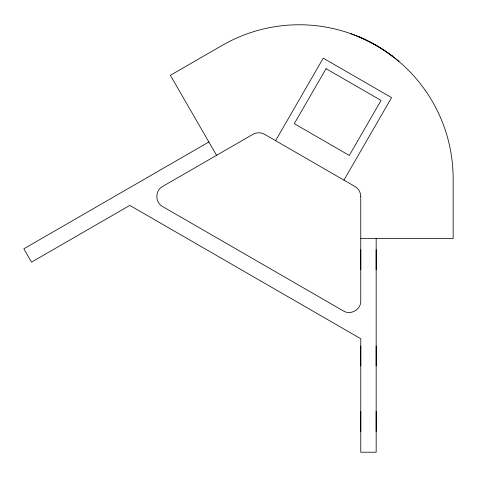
<?xml version="1.0" encoding="UTF-8"?>
<svg xmlns="http://www.w3.org/2000/svg" width="477" height="477" viewBox="0 0 477 477"><rect width="100%" height="100%" fill="white"/><g stroke="black" fill="none" stroke-linecap="round" stroke-linejoin="round"><path stroke-width="0.72" d="M376.168 238.578L376.168 452.214L360.767 452.214L360.767 338.742L129.816 205.402L31.548 262.135L23.85 248.803L208.86 141.985M275.599 140.673L323.233 58.164L391.569 97.618L343.935 180.127M360.767 238.578L453.15 238.578L453.15 178.732A153.97 153.97 0 0 0 222.199 45.393L170.367 75.312L216.558 155.323M350.971 33.736C368.405 40.044 384.677 49.441 398.861 61.384M358.716 36.741C370.695 41.767 382.035 48.32 392.386 56.179L391.194 55.278M376.168 249.739L376.168 269.755M376.168 345.974L376.168 365.99M376.168 411.407L376.168 431.423M360.767 249.739L360.767 269.755M360.767 345.974L360.767 365.99M360.767 411.407L360.767 431.423M360.767 196.518L360.761 300.963C361.131 309.507 350.667 315.547 343.452 310.956L162.532 206.511C154.947 202.558 154.947 190.466 162.532 186.513L253.001 134.287C256.513 132.248 261.032 132.248 264.544 134.293L354.995 186.513C358.519 188.534 360.779 192.452 360.767 196.518M326.047 68.682L294.291 123.686L349.295 155.442L381.051 100.438L326.047 68.682"/></g></svg>
